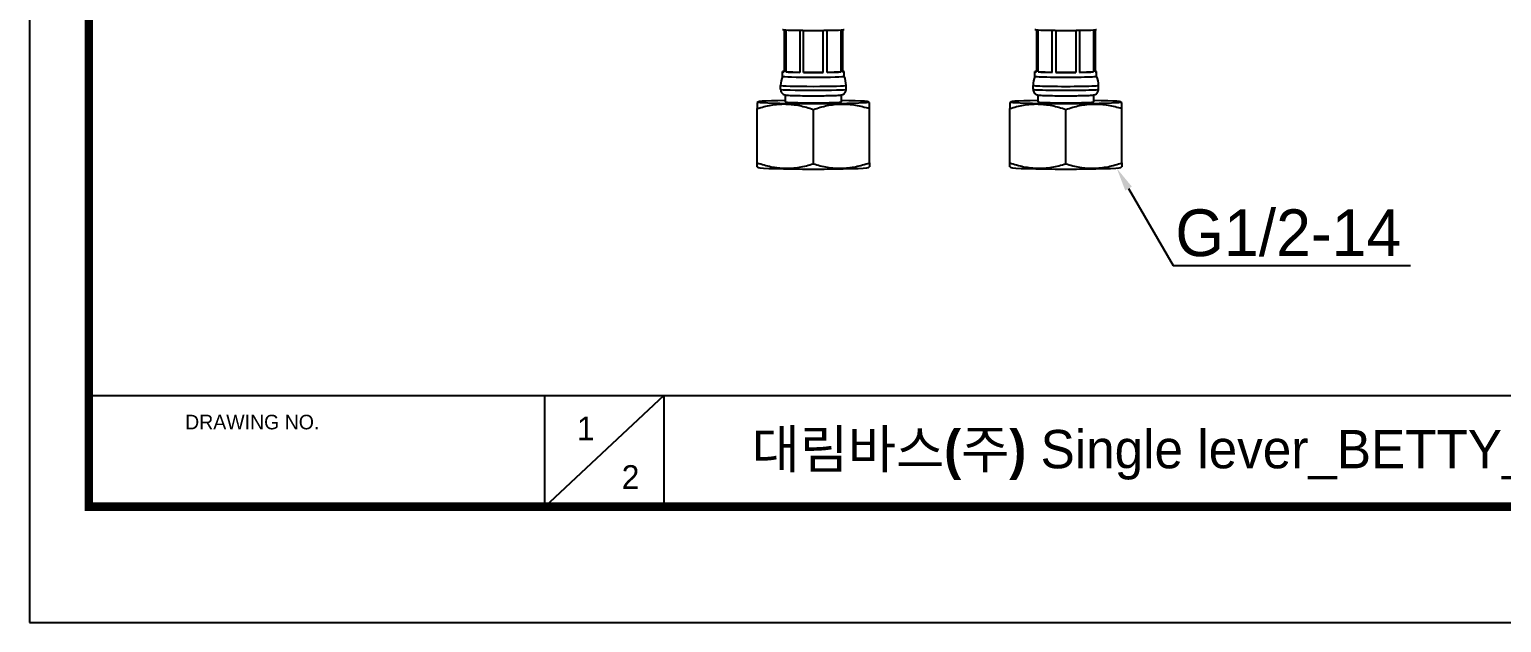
# Model space of a CAD drawing. Extents: x 0 to 790, y 0 to 579.
# Drawn here: x 0 to 314.9, y 0 to 126.7 of the extents above; entities that cross this region are included whole.
import ezdxf
from ezdxf import colors
from ezdxf.entities.mleader import LeaderData, LeaderLine
from ezdxf.math import Vec2, Vec3

# ---------------------------------------------------------------- set-up
doc = ezdxf.new("R2010")
doc.units = 0
doc.header["$LTSCALE"] = 10
doc.header["$MEASUREMENT"] = 0
doc.layers.get('0').update_dxf_attribs({"linetype": 'CONTINUOUS'})
doc.layers.add('1', color=7, linetype='CONTINUOUS')
doc.styles.add('Daelim Dimension', font='')
doc.styles.get("Standard").update_dxf_attribs({"font": ''})
doc.styles.get('Daelim Dimension').set_extended_font_data('나눔고딕')
doc.styles.get('Standard').set_extended_font_data('GulimChe')

msp = doc.modelspace()

# ---------------------------------------------------------------- linework, layer by layer
at = {"ltscale": 0.5}
for p, q in [((167.69, 98.05), (167.69, 109.65)), ((221.69, 98.05), (221.69, 109.65))]:
    msp.add_line(p, q, dxfattribs=at)
at = {"color": 5, "lineweight": -3}
msp.add_line((12.7, 48.49), (648.72, 48.49), dxfattribs=at)
at = {"color": 5, "lineweight": -3, "ltscale": 40}
for p, q in [((110.19, 48.49), (110.19, 24.69)), ((110.19, 48.49), (110.19, 24.69)), ((135.67, 48.49), (110.19, 24.69)), ((135.67, 48.49), (110.19, 24.69)), ((135.67, 48.49), (135.67, 24.69)), ((135.67, 48.49), (135.67, 24.69))]:
    msp.add_line(p, q, dxfattribs=at)
at = {"lineweight": -3, "ltscale": 0.5}
msp.add_lwpolyline([(0, 0), (789.88, 0), (789.88, 578.76), (0, 578.76)], close=True, dxfattribs=at)
at = {"color": 5, "linetype": 'ByBlock', "lineweight": -3, "const_width": 1.82}
msp.add_lwpolyline([(12.7, 24.78), (777.1, 24.78), (777.1, 565.32), (12.7, 565.32)], close=True, dxfattribs=at)
at = {"layer": '1', "color": 7, "linetype": 'Continuous', "lineweight": -3}
for p, q in [((161.44, 126.69), (161.44, 117.69)), ((161.77, 126.66), (161.77, 117.67)), ((164.78, 126.57), (164.78, 117.58)), ((165.57, 117.57), (165.57, 126.56)), ((169.81, 117.57), (169.81, 126.56)), ((170.62, 117.58), (170.62, 126.57)), ((173.61, 117.67), (173.61, 126.66)), ((173.94, 126.69), (173.94, 117.69)), ((215.44, 126.69), (215.44, 117.69)), ((215.77, 117.67), (215.77, 126.66)), ((218.76, 117.58), (218.76, 126.57)), ((219.57, 126.56), (219.57, 117.57)), ((223.81, 126.56), (223.81, 117.57)), ((224.6, 126.57), (224.6, 117.58)), ((227.61, 126.66), (227.61, 117.67)), ((227.94, 126.69), (227.94, 117.69)), ((161.09, 116.75), (161.09, 117.75)), ((164.78, 117.58), (161.77, 117.67)), ((169.81, 117.57), (165.57, 117.57)), ((173.61, 117.67), (170.62, 117.58)), ((174.29, 116.75), (174.29, 117.75)), ((215.09, 116.75), (215.09, 117.75)), ((218.76, 117.58), (215.77, 117.67)), ((223.81, 117.57), (219.57, 117.57)), ((227.61, 117.67), (224.6, 117.58)), ((228.29, 116.75), (228.29, 117.75)), ((160.69, 113.96), (160.69, 114.8)), ((174.69, 113.96), (174.69, 114.8)), ((214.69, 113.96), (214.69, 114.8)), ((228.69, 113.96), (228.69, 114.8)), ((155.93, 111.27), (155.69, 111.13)), ((161.69, 112.76), (161.69, 111.26)), ((173.69, 111.26), (173.69, 112.76)), ((179.69, 111.13), (179.45, 111.27)), ((209.93, 111.27), (209.69, 111.13)), ((215.69, 112.76), (215.69, 111.26)), ((227.69, 111.26), (227.69, 112.76)), ((233.69, 111.13), (233.45, 111.27)), ((155.69, 98.26), (155.69, 109.85)), ((179.69, 98.26), (179.69, 109.85)), ((209.69, 98.26), (209.69, 109.85)), ((233.69, 98.26), (233.69, 109.85)), ((155.69, 97.38), (155.93, 97.24)), ((179.45, 97.24), (179.69, 97.38)), ((209.69, 97.38), (209.93, 97.24)), ((233.45, 97.24), (233.69, 97.38))]:
    msp.add_line(p, q, dxfattribs=at)
for centre, major_axis, ratio, start_param, end_param in [((167.69, 126.75), (6.6, 0), 0.029666, 3.141593, 3.468719), ((167.69, 126.75), (6.6, 0), 0.029666, 3.468719, 3.598859), ((167.69, 126.75), (6.6, 0), 0.029666, 3.598859, 4.255122), ((167.69, 126.75), (6.6, 0), 0.029666, 4.255122, 4.385263), ((167.69, 126.75), (6.6, 0), 0.029666, 4.385263, 5.039515), ((167.69, 126.75), (6.6, 0), 0.029666, 5.039515, 5.17167), ((167.69, 126.75), (6.6, 0), 0.029666, 5.17167, 5.823905), ((167.69, 126.75), (6.6, 0), 0.029666, 5.823905, 5.956059), ((167.69, 126.75), (6.6, 0), 0.029666, 5.956059, 6.283185), ((221.69, 126.75), (6.6, 0), 0.029666, 3.141593, 3.468719), ((221.69, 126.75), (-6.6, 0), 0.029666, 0.327126, 0.459281), ((221.69, 126.75), (6.6, 0), 0.029666, 3.600873, 4.253108), ((221.69, 126.75), (-6.6, 0), 0.029666, 1.111516, 1.24367), ((221.69, 126.75), (6.6, 0), 0.029666, 4.385263, 5.039515), ((221.69, 126.75), (-6.6, 0), 0.029666, 1.897922, 2.028063), ((221.69, 126.75), (6.6, 0), 0.029666, 5.169655, 5.825919), ((221.69, 126.75), (-6.6, 0), 0.029666, 2.684326, 2.814467), ((221.69, 126.75), (6.6, 0), 0.029666, 5.956059, 6.283185), ((165.69, 114.8), (5, 0), 0.99956, 2.738877, 3.141593), ((167.69, 117.75), (6.6, 0), 0.029666, 2.814467, 3.141593), ((167.69, 117.75), (6.6, 0), 0.029666, 3.141593, 3.468719), ((167.69, 116.75), (6.6, 0), 0.029666, 3.141593, 6.283185), ((167.69, 117.75), (6.6, 0), 0.029666, 3.598859, 4.255122), ((167.69, 117.75), (6.6, 0), 0.029666, 4.385263, 5.039515), ((167.69, 117.75), (6.6, 0), 0.029666, 5.17167, 5.823905), ((167.69, 117.75), (6.6, 0), 0.029666, 0, 0.327126), ((167.69, 117.75), (6.6, 0), 0.029666, 5.956059, 6.283185), ((169.69, 114.8), (-5, 0), 0.99956, 3.141593, 3.544308), ((219.69, 114.8), (5, 0), 0.99956, 2.738877, 3.141593), ((221.69, 117.75), (6.6, 0), 0.029666, 2.814467, 3.141593), ((221.69, 117.75), (6.6, 0), 0.029666, 3.141593, 3.468719), ((221.69, 116.75), (-6.6, 0), 0.029666, 0, 3.141593), ((221.69, 117.75), (6.6, 0), 0.029666, 3.600873, 4.253108), ((221.69, 117.75), (6.6, 0), 0.029666, 4.385263, 5.039515), ((221.69, 117.75), (6.6, 0), 0.029666, 5.169655, 5.825919), ((221.69, 117.75), (6.6, 0), 0.029666, 0, 0.327126), ((221.69, 117.75), (6.6, 0), 0.029666, 5.956059, 6.283185), ((223.69, 114.8), (-5, 0), 0.99956, 3.141593, 3.544308), ((167.69, 114.8), (7, 0), 0.029666, 3.141593, 6.283185), ((167.69, 113.96), (7, 0), 0.029666, 3.141593, 6.283185), ((221.69, 114.8), (-7, 0), 0.029666, 0, 3.141593), ((221.69, 113.96), (-7, 0), 0.029666, 0, 3.141593), ((167.69, 111.26), (-11.78, 0), 0.029666, 5.247, 7.853982), ((167.69, 112.76), (-6, 0), 0.029666, 0.000001, 1.570796), ((167.69, 111.26), (-6, 0), 0.029666, 0.000001, 1.570796), ((167.69, 112.76), (5.8, 0), 0.029666, 3.394294, 5.999313), ((167.69, 112.76), (-6, 0), 0.029666, 1.570796, 3.141592), ((167.69, 111.26), (-11.78, 0), 0.029666, 1.570796, 4.177778), ((167.69, 111.26), (-6, 0), 0.029666, 1.570796, 3.141592), ((221.69, 111.26), (-11.78, 0), 0.029666, 5.247, 7.853982), ((221.69, 112.76), (-6, 0), 0.029666, 0.000001, 1.570796), ((221.69, 111.26), (-6, 0), 0.029666, 0.000001, 1.570796), ((221.69, 112.76), (5.8, 0), 0.029666, 3.394294, 5.999313), ((221.69, 112.76), (-6, 0), 0.029666, 1.570796, 3.141592), ((221.69, 111.26), (-11.78, 0), 0.029666, 1.570796, 4.177778), ((221.69, 111.26), (-6, 0), 0.029666, 1.570796, 3.141592), ((167.69, 97.26), (-11.78, 0), 0.029666, 0.051394, 1.570796), ((167.69, 97.26), (-11.78, 0), 0.029666, 1.570796, 3.090199), ((221.69, 97.26), (-11.78, 0), 0.029666, 0.051394, 1.570796), ((221.69, 97.26), (-11.78, 0), 0.029666, 1.570796, 3.090199)]:
    msp.add_ellipse(centre, major_axis=major_axis, ratio=ratio, start_param=start_param, end_param=end_param, dxfattribs=at)
for points, knots in [([(160.69, 113.96), (160.69, 113.81), (160.74, 113.55), (160.91, 113.23), (161.13, 113.01), (161.34, 112.88), (161.51, 112.8), (161.66, 112.76), (161.79, 112.74), (161.88, 112.73), (161.93, 112.72)], [0, 0, 0, 0, 0.16252, 0.297957, 0.41358, 0.51568, 0.603169, 0.690716, 0.821149, 1, 1, 1, 1]), ([(173.38, 112.72), (173.45, 112.72), (173.59, 112.74), (173.78, 112.78), (174.01, 112.86), (174.27, 113.02), (174.5, 113.28), (174.66, 113.61), (174.69, 113.84), (174.69, 113.96)], [0, 0, 0, 0, 0.267162, 0.403376, 0.508726, 0.61806, 0.74428, 0.884833, 1, 1, 1, 1]), ([(214.69, 113.96), (214.69, 113.81), (214.74, 113.55), (214.91, 113.23), (215.13, 113.01), (215.34, 112.88), (215.51, 112.8), (215.66, 112.76), (215.79, 112.74), (215.88, 112.73), (215.93, 112.72)], [0, 0, 0, 0, 0.16252, 0.297957, 0.41358, 0.51568, 0.603169, 0.690716, 0.821149, 1, 1, 1, 1]), ([(227.38, 112.72), (227.45, 112.72), (227.59, 112.74), (227.78, 112.78), (228.01, 112.86), (228.27, 113.02), (228.5, 113.28), (228.66, 113.61), (228.69, 113.84), (228.69, 113.96)], [0, 0, 0, 0, 0.267162, 0.403376, 0.508726, 0.61806, 0.74428, 0.884833, 1, 1, 1, 1]), ([(155.69, 111.14), (155.69, 111.14), (155.69, 111.13), (155.69, 111.12), (155.69, 111.12), (155.69, 111.11), (155.69, 111.1), (155.69, 111.09), (155.69, 111.07), (155.69, 111.03), (155.69, 110.94), (155.69, 110.85), (155.69, 110.62), (155.69, 110.49), (155.69, 110.2), (155.69, 110.03), (155.69, 109.85)], [0, 0, 0, 0, 0.07907, 0.07907, 0.136629, 0.136629, 0.165408, 0.165408, 0.194187, 0.309303, 0.309303, 0.539535, 0.539535, 0.769768, 0.769768, 1, 1, 1, 1]), ([(155.69, 109.85), (156.67, 110.16), (157.66, 110.41), (159.15, 110.67), (159.65, 110.73), (160.66, 110.81), (161.17, 110.83), (161.81, 110.82), (161.93, 110.81), (162.13, 110.81), (162.19, 110.8), (162.32, 110.8), (162.64, 110.78), (162.95, 110.75), (163.72, 110.66), (164.22, 110.58), (165.22, 110.38), (165.72, 110.26), (166.71, 109.98), (167.2, 109.82), (167.69, 109.65)], [0, 0, 0, 0, 0.25, 0.25, 0.375, 0.375, 0.5, 0.5, 0.53125, 0.53125, 0.546875, 0.546875, 0.5625, 0.625, 0.625, 0.75, 0.75, 0.875, 0.875, 1, 1, 1, 1]), ([(167.69, 109.65), (168.67, 109.99), (169.66, 110.27), (171.15, 110.58), (171.65, 110.66), (172.66, 110.78), (173.17, 110.81), (173.81, 110.82), (173.93, 110.82), (174.13, 110.82), (174.19, 110.82), (174.32, 110.82), (174.64, 110.81), (174.95, 110.79), (175.72, 110.73), (176.22, 110.67), (177.22, 110.5), (177.72, 110.39), (178.71, 110.15), (179.2, 110.01), (179.69, 109.85)], [0, 0, 0, 0, 0.25, 0.25, 0.375, 0.375, 0.5, 0.5, 0.53125, 0.53125, 0.546875, 0.546875, 0.5625, 0.625, 0.625, 0.75, 0.75, 0.875, 0.875, 1, 1, 1, 1]), ([(179.69, 109.85), (179.69, 110.21), (179.69, 110.51), (179.69, 110.84), (179.69, 110.93), (179.69, 111.07), (179.69, 111.11), (179.69, 111.13), (179.69, 111.13), (179.69, 111.14), (179.69, 111.14), (179.69, 111.14)], [0, 0, 0, 0, 0.459376, 0.459376, 0.689065, 0.689065, 0.918753, 0.918753, 0.976175, 0.976175, 1, 1, 1, 1]), ([(209.69, 111.14), (209.69, 111.14), (209.69, 111.13), (209.69, 111.12), (209.69, 111.12), (209.69, 111.11), (209.69, 111.1), (209.69, 111.09), (209.69, 111.07), (209.69, 111.03), (209.69, 110.94), (209.69, 110.85), (209.69, 110.62), (209.69, 110.49), (209.69, 110.2), (209.69, 110.03), (209.69, 109.85)], [0, 0, 0, 0, 0.07907, 0.07907, 0.136629, 0.136629, 0.165408, 0.165408, 0.194187, 0.309303, 0.309303, 0.539535, 0.539535, 0.769768, 0.769768, 1, 1, 1, 1]), ([(209.69, 109.85), (210.67, 110.16), (211.66, 110.41), (213.15, 110.67), (213.65, 110.73), (214.66, 110.81), (215.17, 110.83), (215.81, 110.82), (215.93, 110.81), (216.13, 110.81), (216.19, 110.8), (216.32, 110.8), (216.64, 110.78), (216.95, 110.75), (217.72, 110.66), (218.22, 110.58), (219.22, 110.38), (219.72, 110.26), (220.71, 109.98), (221.2, 109.82), (221.69, 109.65)], [0, 0, 0, 0, 0.25, 0.25, 0.375, 0.375, 0.5, 0.5, 0.53125, 0.53125, 0.546875, 0.546875, 0.5625, 0.625, 0.625, 0.75, 0.75, 0.875, 0.875, 1, 1, 1, 1]), ([(221.69, 109.65), (222.67, 109.99), (223.66, 110.27), (225.15, 110.58), (225.65, 110.66), (226.66, 110.78), (227.17, 110.81), (227.81, 110.82), (227.93, 110.82), (228.13, 110.82), (228.19, 110.82), (228.32, 110.82), (228.64, 110.81), (228.95, 110.79), (229.72, 110.73), (230.22, 110.67), (231.22, 110.5), (231.72, 110.39), (232.71, 110.15), (233.2, 110.01), (233.69, 109.85)], [0, 0, 0, 0, 0.25, 0.25, 0.375, 0.375, 0.5, 0.5, 0.53125, 0.53125, 0.546875, 0.546875, 0.5625, 0.625, 0.625, 0.75, 0.75, 0.875, 0.875, 1, 1, 1, 1]), ([(233.69, 109.85), (233.69, 110.21), (233.69, 110.51), (233.69, 110.84), (233.69, 110.93), (233.69, 111.07), (233.69, 111.11), (233.69, 111.13), (233.69, 111.13), (233.69, 111.14), (233.69, 111.14), (233.69, 111.14)], [0, 0, 0, 0, 0.459376, 0.459376, 0.689065, 0.689065, 0.918753, 0.918753, 0.976175, 0.976175, 1, 1, 1, 1]), ([(155.69, 97.38), (155.69, 97.38), (155.69, 97.38), (155.69, 97.38), (155.69, 97.38), (155.69, 97.4), (155.69, 97.44), (155.69, 97.5), (155.69, 97.65), (155.69, 97.75), (155.69, 97.98), (155.69, 98.11), (155.69, 98.26)], [0, 0, 0, 0, 0.005794, 0.005794, 0.040077, 0.177209, 0.177209, 0.451473, 0.451473, 0.725736, 0.725736, 1, 1, 1, 1]), ([(155.69, 98.26), (156.67, 97.91), (157.66, 97.63), (159.15, 97.32), (159.65, 97.24), (160.66, 97.13), (161.17, 97.09), (161.81, 97.08), (161.93, 97.08), (162.13, 97.08), (162.19, 97.08), (162.32, 97.08), (162.64, 97.09), (162.95, 97.11), (163.72, 97.17), (164.22, 97.23), (165.22, 97.4), (165.72, 97.51), (166.71, 97.76), (167.2, 97.9), (167.69, 98.05)], [0, 0, 0, 0, 0.25, 0.25, 0.375, 0.375, 0.5, 0.5, 0.53125, 0.53125, 0.546875, 0.546875, 0.5625, 0.625, 0.625, 0.75, 0.75, 0.875, 0.875, 1, 1, 1, 1]), ([(167.69, 98.05), (168.67, 97.74), (169.66, 97.49), (171.15, 97.24), (171.65, 97.17), (172.66, 97.09), (173.17, 97.07), (173.81, 97.09), (173.93, 97.09), (174.13, 97.1), (174.19, 97.1), (174.32, 97.11), (174.64, 97.13), (174.95, 97.15), (175.72, 97.24), (176.22, 97.32), (177.22, 97.53), (177.72, 97.65), (178.71, 97.93), (179.2, 98.09), (179.69, 98.26)], [0, 0, 0, 0, 0.25, 0.25, 0.375, 0.375, 0.5, 0.5, 0.53125, 0.53125, 0.546875, 0.546875, 0.5625, 0.625, 0.625, 0.75, 0.75, 0.875, 0.875, 1, 1, 1, 1]), ([(179.69, 98.26), (179.69, 97.96), (179.69, 97.73), (179.69, 97.5), (179.69, 97.45), (179.69, 97.39), (179.69, 97.38), (179.69, 97.38)], [0, 0, 0, 0, 0.546956, 0.546956, 0.820435, 0.820435, 1, 1, 1, 1]), ([(209.69, 97.38), (209.69, 97.38), (209.69, 97.38), (209.69, 97.38), (209.69, 97.38), (209.69, 97.4), (209.69, 97.44), (209.69, 97.5), (209.69, 97.65), (209.69, 97.75), (209.69, 97.98), (209.69, 98.11), (209.69, 98.26)], [0, 0, 0, 0, 0.005795, 0.005795, 0.040077, 0.177209, 0.177209, 0.451473, 0.451473, 0.725736, 0.725736, 1, 1, 1, 1]), ([(209.69, 98.26), (210.67, 97.91), (211.66, 97.63), (213.15, 97.32), (213.65, 97.24), (214.66, 97.13), (215.17, 97.09), (215.81, 97.08), (215.93, 97.08), (216.13, 97.08), (216.19, 97.08), (216.32, 97.08), (216.64, 97.09), (216.95, 97.11), (217.72, 97.17), (218.22, 97.23), (219.22, 97.4), (219.72, 97.51), (220.71, 97.76), (221.2, 97.9), (221.69, 98.05)], [0, 0, 0, 0, 0.25, 0.25, 0.375, 0.375, 0.5, 0.5, 0.53125, 0.53125, 0.546875, 0.546875, 0.5625, 0.625, 0.625, 0.75, 0.75, 0.875, 0.875, 1, 1, 1, 1]), ([(221.69, 98.05), (222.67, 97.74), (223.66, 97.49), (225.15, 97.24), (225.65, 97.17), (226.66, 97.09), (227.17, 97.07), (227.81, 97.09), (227.93, 97.09), (228.13, 97.1), (228.19, 97.1), (228.32, 97.11), (228.64, 97.13), (228.95, 97.15), (229.72, 97.24), (230.22, 97.32), (231.22, 97.53), (231.72, 97.65), (232.71, 97.93), (233.2, 98.09), (233.69, 98.26)], [0, 0, 0, 0, 0.25, 0.25, 0.375, 0.375, 0.5, 0.5, 0.53125, 0.53125, 0.546875, 0.546875, 0.5625, 0.625, 0.625, 0.75, 0.75, 0.875, 0.875, 1, 1, 1, 1]), ([(233.69, 98.26), (233.69, 97.96), (233.69, 97.73), (233.69, 97.5), (233.69, 97.45), (233.69, 97.39), (233.69, 97.38), (233.69, 97.38)], [0, 0, 0, 0, 0.546956, 0.546956, 0.820435, 0.820435, 1, 1, 1, 1])]:
    msp.add_open_spline(points, degree=3, knots=knots, dxfattribs=at)

# ---------------------------------------------------------------- texts
at = {"color": 5, "lineweight": -3, "ltscale": 40, "style": 'Daelim Dimension'}
msp.add_text('DRAWING NO.', height=3.1171, dxfattribs=at).set_placement((33.3, 41.29))
at = {"lineweight": -3, "char_height": 5.1, "width": 7.119, "attachment_point": 1, "style": 'Daelim Dimension'}
for s, insert in [('1', (117.12, 44.03)), ('2', (126.69, 33.63))]:
    msp.add_mtext(s, dxfattribs=dict(at, insert=insert))
at = {"color": 2, "lineweight": -3, "insert": (154.51, 41.16), "char_height": 8.198, "width": 362.8925, "attachment_point": 1, "style": 'Daelim Dimension'}
msp.add_mtext('{\\fPretendard Variable SemiBold|b0|i0|c129|p2;대림바스(주)} Single lever_BETTY_원홀세면수전_DL L1810', dxfattribs=at)

# ---------------------------------------------------------------- leaders
at = {"lineweight": -3, "ltscale": 0.5}
ml = msp.add_multileader_mtext('Standard', dxfattribs=at)
ml.set_content('{\\f나눔고딕|b0|i0|c129|p50;G1/2-14}', color=256)
ml.set_leader_properties(color=5)
ml.build(insert=Vec2(0, 0))
ml.multileader.update_dxf_attribs({"text_left_attachment_type": 6, "text_right_attachment_type": 6, "dogleg_length": 0.36, "arrow_head_size": 5})
ctx = ml.context
ctx.base_point, ctx.char_height, ctx.arrow_head_size, ctx.landing_gap_size, ctx.plane_origin = Vec3(245.04, 76.3), 10, 5, 0.09, Vec3(229.5, 102.4)
ctx.left_attachment, ctx.right_attachment = 6, 6
notes = []
notes.append((ctx, [(0, (1, 1, 0), (244.68, 76.3), (1, 0), 0.36, [(0, [(232.6, 97.06)], 0, [])])]))
ctx.mtext.insert, ctx.mtext.flow_direction = Vec3(245.13, 88.3), 5
for ctx, leaders in notes:
    for number, flags, end, landing, length, lines in leaders:
        leader = LeaderData()
        leader.index, (leader.has_last_leader_line, leader.has_dogleg_vector, leader.attachment_direction) = number, flags
        leader.last_leader_point, leader.dogleg_vector, leader.dogleg_length = Vec3(end), Vec3(landing), length
        for number, points, colour, breaks in lines:
            line = LeaderLine()
            line.index, line.vertices, line.color, line.breaks = number, Vec3.list(points), colors.encode_raw_color(colour), breaks
            leader.lines.append(line)
        ctx.leaders.append(leader)

doc.saveas('drawing.dxf')
